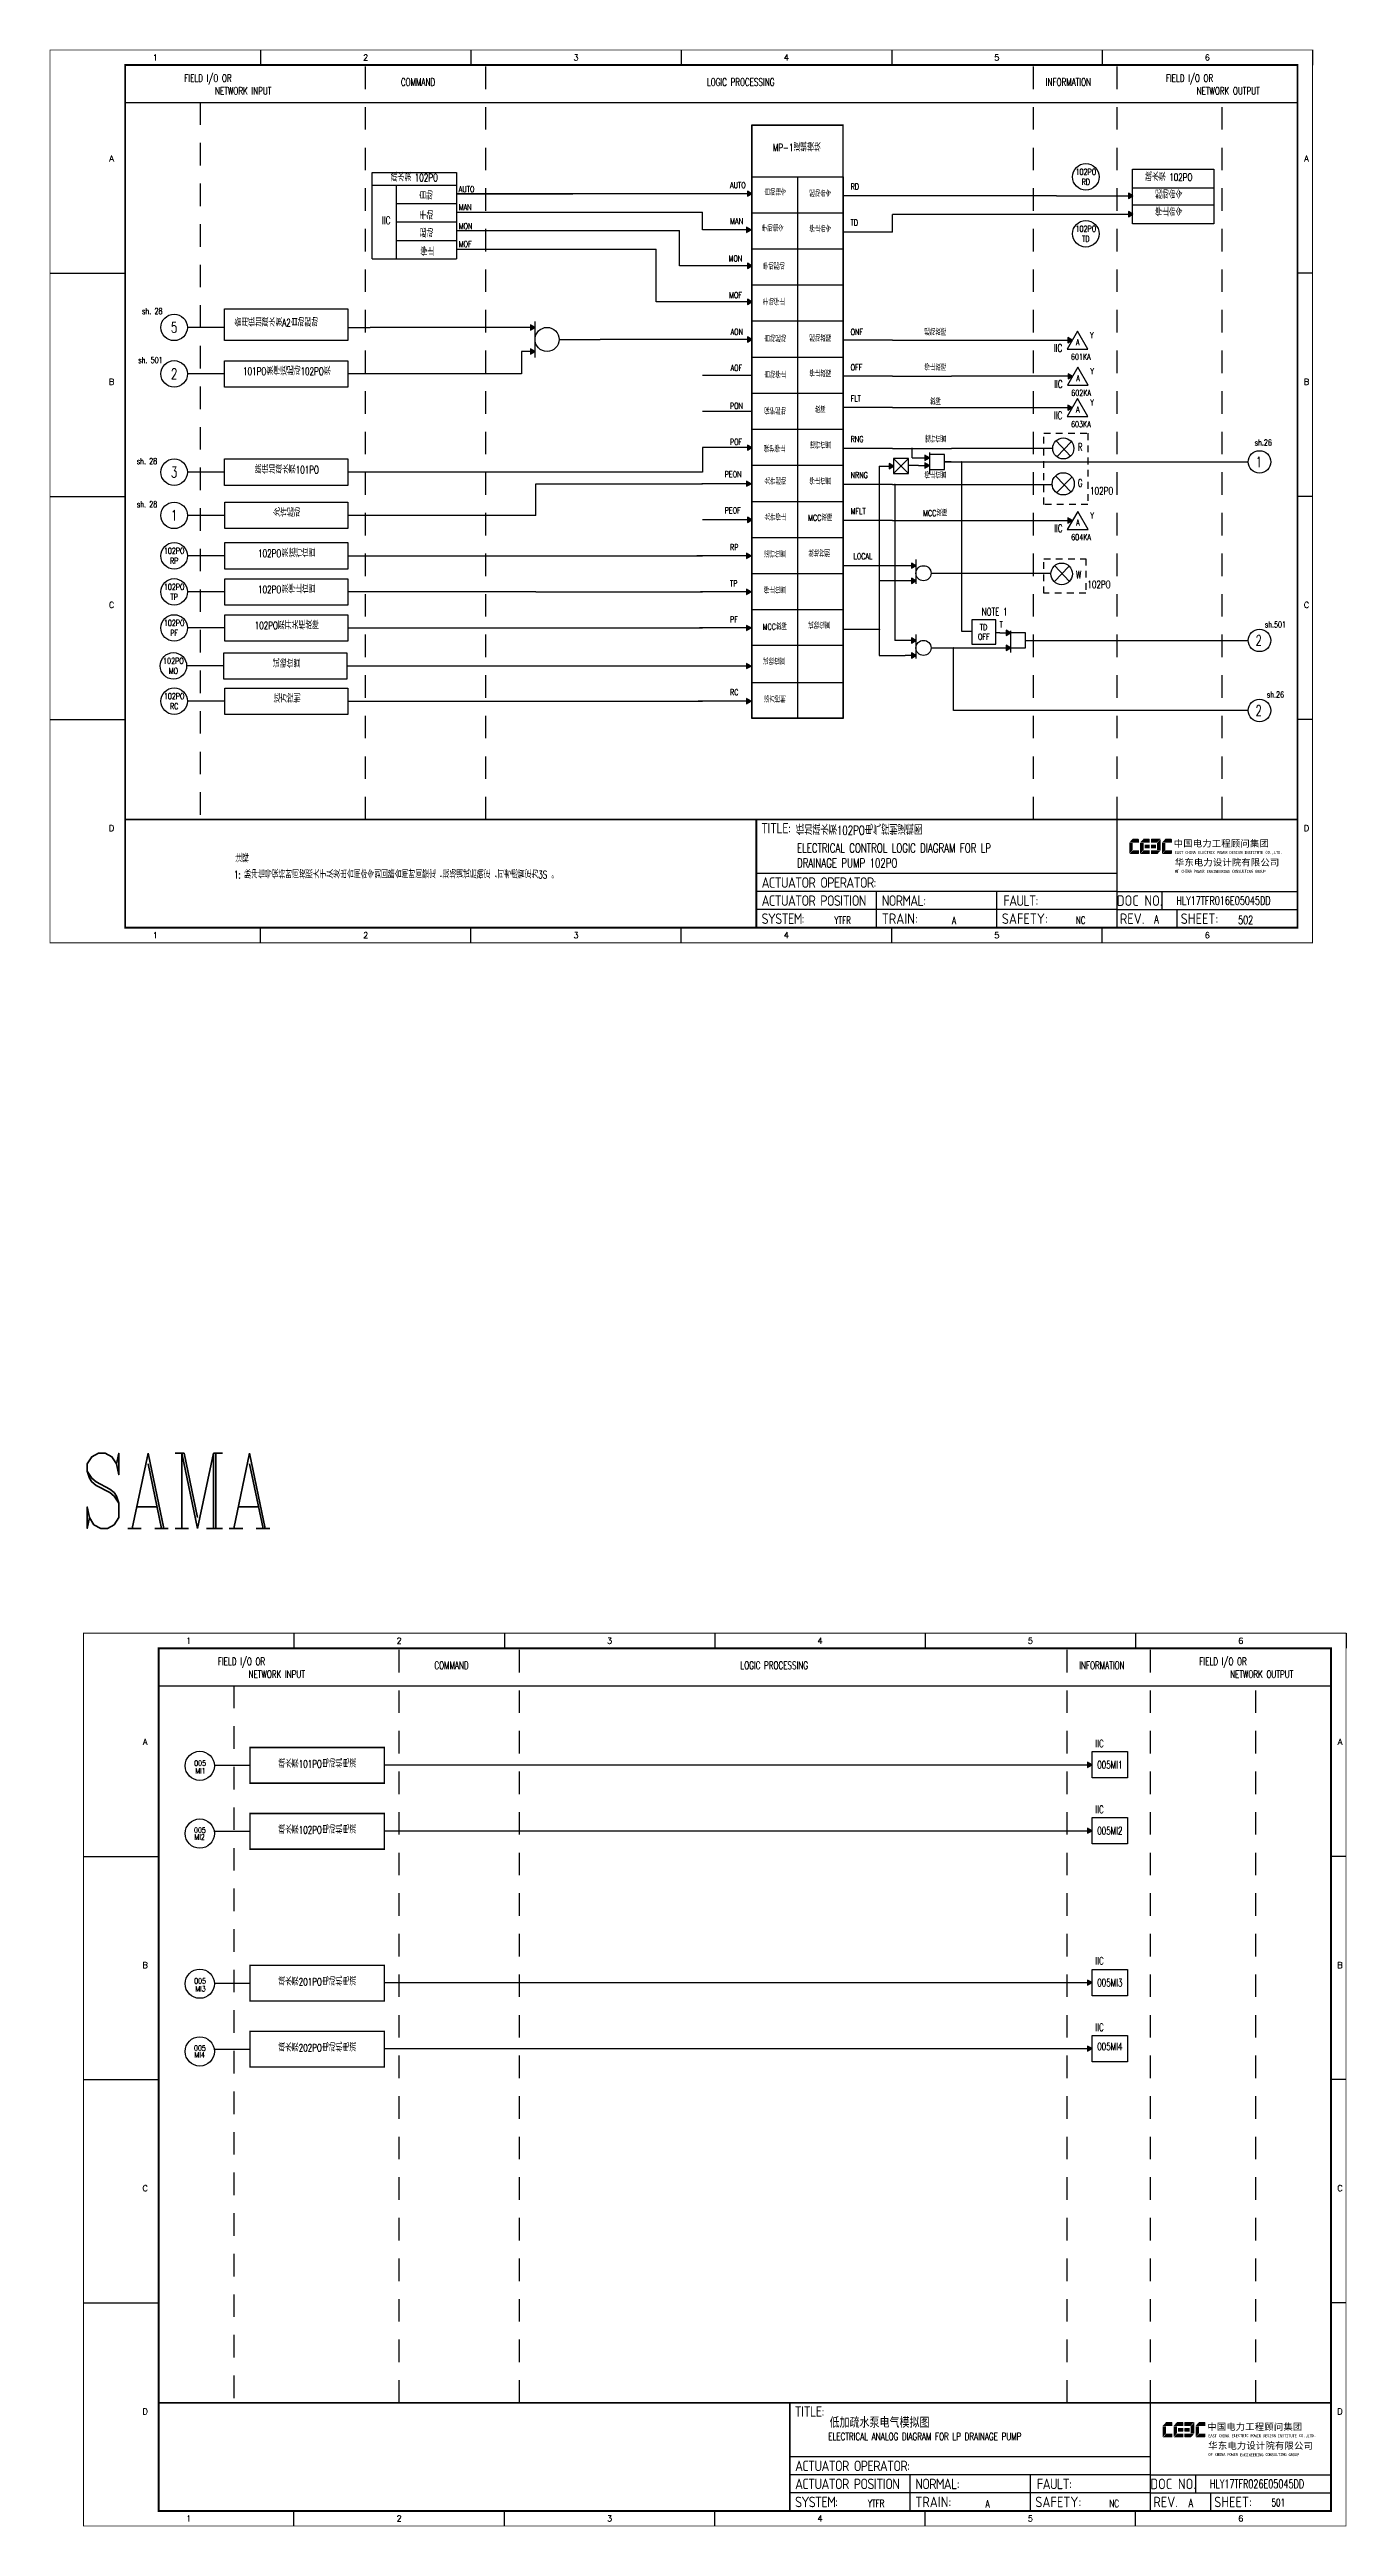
# Model space of a CAD drawing. Header units: millimetres. Extents: x 5560 to 16471, y 4607 to 8234.
# Drawn here: x 15515 to 15946, y 6641 to 7465 of the extents above; entities that cross this region are included whole.
import ezdxf
from ezdxf.enums import TextEntityAlignment as Align

# ---------------------------------------------------------------- set-up
doc = ezdxf.new("R2010")
doc.units = ezdxf.units.MM
doc.linetypes.add('JIS_02_0.7', pattern=[1.35, 0.75, -0.6])
for name, color, linetype in [('BLOCK', 7, 'Continuous'), ('BORDER', 1, 'Continuous'), ('INSTRUMENT', 4, 'Continuous'), ('MLINE', 6, 'Continuous'), ('TITLE', 1, 'Continuous'), ('TK', 7, 'Continuous'), ('图框_外框线', 7, 'Continuous'), ('图框_标题栏文字', 6, 'Continuous')]:
    doc.layers.add(name, color=color, linetype=linetype)
doc.styles.add('DANIEL', font='COMPLEX', dxfattribs={"width": 0.7, "bigfont": 'GVFS'})
doc.styles.add('ecepdi', font='simhei.ttf', dxfattribs={"width": 0.9})
doc.styles.get("Standard").update_dxf_attribs({"font": 'romans.shx', "width": 0.7, "bigfont": '@0hztxta.shx'})
doc.styles.add('工程字', font='gbenor.shx', dxfattribs={"bigfont": 'gbcbig.shx'})

# ---------------------------------------------------------------- blocks, each defined once
blk = doc.blocks.new('huo')
at = {"layer": 'BORDER'}
for points in [[(-72.15, 909.27), (-73.65, 910.13), (-73.65, 908.4)], [(-72.15, 904.27), (-73.65, 905.13), (-73.65, 903.4)]]:
    blk.add_hatch(color=256, dxfattribs=at).paths.add_polyline_path(points)
for p, q in [((-72.15, 909.27), (-75.75, 909.27)), ((-72.15, 911.28), (-72.15, 903.28)), ((-67.15, 906.77), (-65.15, 906.77)), ((-72.15, 904.27), (-75.75, 904.27))]:
    blk.add_line(p, q, dxfattribs=at)
for points in [[(-72.15, 909.27), (-73.65, 910.13), (-73.65, 908.4)], [(-72.15, 904.27), (-73.65, 905.13), (-73.65, 903.4)]]:
    blk.add_lwpolyline(points, close=True, dxfattribs=at)
blk.add_circle((-69.65, 906.77), 2.5, dxfattribs=at)
blk = doc.blocks.new('A$C1E0003F3')
h = blk.add_hatch(color=152)
edge = h.paths.add_edge_path()
edge.add_ellipse((5.15, 4.41), major_axis=(0, 0.211), ratio=0.769231, start_angle=-90, end_angle=0)
edge.add_line((5.15, 4.62), (3.22, 4.62))
edge.add_line((3.22, 4.62), (2.09, 3.35))
edge.add_line((2.09, 3.35), (5.32, 3.35))
edge.add_line((5.32, 3.35), (5.32, 4.41))
h.paths.add_polyline_path([(3.22, 3.23), (2.09, 3.23), (2.09, -0.36), (3.22, 0.91)])
edge = h.paths.add_edge_path()
edge.add_line((5.32, 0.81), (3.27, 0.81))
edge.add_line((3.27, 0.81), (2.13, -0.46))
edge.add_line((2.13, -0.46), (5.15, -0.46))
edge.add_ellipse((5.15, -0.25), major_axis=(0, 0.211), ratio=0.769231, start_angle=180, end_angle=270)
edge.add_line((5.32, -0.25), (5.32, 0.81))
h = blk.add_hatch(color=152)
edge = h.paths.add_edge_path()
edge.add_ellipse((8.78, 4.41), major_axis=(0, 0.211), ratio=0.769231, start_angle=-90, end_angle=0)
edge.add_line((8.78, 4.62), (6.84, 4.62))
edge.add_line((6.84, 4.62), (5.71, 3.35))
edge.add_line((5.71, 3.35), (8.94, 3.35))
edge.add_line((8.94, 3.35), (8.94, 4.41))
h.paths.add_polyline_path([(6.84, 3.23), (5.71, 3.23), (5.71, -0.36), (6.84, 0.91)])
edge = h.paths.add_edge_path()
edge.add_ellipse((8.78, 2.49), major_axis=(0, 0.211), ratio=0.769231, start_angle=-90, end_angle=0)
edge.add_line((8.78, 2.7), (7.22, 2.7))
edge.add_line((7.22, 2.7), (7.22, 1.44))
edge.add_line((7.22, 1.44), (8.78, 1.44))
edge.add_ellipse((8.78, 1.65), major_axis=(0, 0.211), ratio=0.769231, start_angle=180, end_angle=270)
edge.add_line((8.94, 1.65), (8.94, 2.49))
edge = h.paths.add_edge_path()
edge.add_line((8.94, 0.81), (6.89, 0.81))
edge.add_line((6.89, 0.81), (5.75, -0.46))
edge.add_line((5.75, -0.46), (8.78, -0.46))
edge.add_ellipse((8.78, -0.25), major_axis=(0, 0.211), ratio=0.769231, start_angle=180, end_angle=270)
edge.add_line((8.94, -0.25), (8.94, 0.81))
h = blk.add_hatch(color=1)
edge = h.paths.add_edge_path()
edge.add_line((12.48, 4.62), (9.46, 4.62))
edge.add_ellipse((9.46, 4.41), major_axis=(0, 0.211), ratio=0.769231, start_angle=0, end_angle=90)
edge.add_line((9.3, 4.41), (9.3, 3.35))
edge.add_line((9.3, 3.35), (11.35, 3.35))
edge.add_line((11.35, 3.35), (12.48, 4.62))
h.paths.add_polyline_path([(12.57, 4.56), (11.38, 3.23), (11.38, 0.93), (12.57, 0.93)])
edge = h.paths.add_edge_path()
edge.add_line((11.03, 2.7), (9.46, 2.7))
edge.add_ellipse((9.46, 2.49), major_axis=(0, 0.211), ratio=0.769231, start_angle=0, end_angle=90)
edge.add_line((9.3, 2.49), (9.3, 1.65))
edge.add_ellipse((9.46, 1.65), major_axis=(0, 0.211), ratio=0.769231, start_angle=90, end_angle=180)
edge.add_line((9.46, 1.44), (11.03, 1.44))
edge.add_line((11.03, 1.44), (11.03, 2.7))
h = blk.add_hatch(color=1)
edge = h.paths.add_edge_path()
edge.add_line((12.58, 0.79), (9.3, 0.79))
edge.add_line((9.3, 0.79), (9.3, -0.27))
edge.add_ellipse((9.46, -0.27), major_axis=(0, 0.211), ratio=0.769231, start_angle=90, end_angle=180)
edge.add_line((9.46, -0.48), (11.43, -0.48))
edge.add_line((11.43, -0.48), (12.58, 0.79))
h = blk.add_hatch(color=152)
edge = h.paths.add_edge_path()
edge.add_ellipse((16.11, 4.41), major_axis=(0, 0.211), ratio=0.769231, start_angle=-90, end_angle=0)
edge.add_line((16.11, 4.62), (14.14, 4.62))
edge.add_line((14.14, 4.62), (13, 3.35))
edge.add_line((13, 3.35), (16.27, 3.35))
edge.add_line((16.27, 3.35), (16.27, 4.41))
h.paths.add_polyline_path([(14.14, 3.23), (13, 3.23), (13, -0.36), (14.14, 0.91)])
edge = h.paths.add_edge_path()
edge.add_line((16.27, 0.81), (14.18, 0.81))
edge.add_line((14.18, 0.81), (13.04, -0.46))
edge.add_line((13.04, -0.46), (16.03, -0.46))
edge.add_ellipse((16.03, -0.15), major_axis=(0, 0.316), ratio=0.769231, start_angle=180, end_angle=270)
edge.add_line((16.27, -0.15), (16.27, 0.81))
at = {"layer": 'TITLE', "color": 7, "style": 'ecepdi'}
for s, p in [('中', (16.92, 1.94)), ('国', (20.09, 2)), ('电', (23.25, 1.99)), ('力', (26.39, 1.96)), ('工', (29.53, 1.95)), ('程', (32.71, 1.98)), ('顾', (35.9, 1.98)), ('问', (39.09, 1.94)), ('集', (42.26, 1.98)), ('团', (45.42, 2.01)), ('华', (17.24, -4.31)), ('东', (20.45, -4.29)), ('电', (23.62, -4.35)), ('力', (26.75, -4.32)), ('设', (29.92, -4.3)), ('计', (33.05, -4.31)), ('院', (36.26, -4.29)), ('有', (39.41, -4.29)), ('限', (42.57, -4.32)), ('公', (45.78, -4.38)), ('司', (48.91, -4.35))]:
    blk.add_text(s, height=2.2, dxfattribs=at).set_placement(p)
at = {"layer": 'TITLE', "color": 7, "style": 'ecepdi', "width": 0.975}
for s, p in [('E', (17.58, 0.02)), ('A', (18.29, 0.03)), ('S', (19, 0.03)), ('T', (19.7, 0.03)), ('C', (21.1, 0.09)), ('H', (21.77, 0.09)), ('I', (22.46, 0.09)), ('N', (23.17, 0.1)), ('A', (23.86, 0.1)), ('E', (25.35, 0.09)), ('L', (26.05, 0.11)), ('E', (26.76, 0.1)), ('C', (27.46, 0.12)), ('T', (28.18, 0.11)), ('R', (28.87, 0.1)), ('I', (29.57, 0.11)), ('C', (30.28, 0.1)), ('P', (31.64, 0.09)), ('O', (32.32, 0.08)), ('W', (33.03, 0.08)), ('E', (33.72, 0.08)), ('R', (34.42, 0.09)), ('D', (35.81, 0.1)), ('E', (36.52, 0.1)), ('S', (37.2, 0.1)), ('I', (37.91, 0.09)), ('G', (38.68, 0.11)), ('N', (39.38, 0.09)), ('I', (40.72, 0.07)), ('N', (41.43, 0.08)), ('S', (42.14, 0.08)), ('T', (42.83, 0.08)), ('I', (43.52, 0.09)), ('T', (44.22, 0.07)), ('U', (44.93, 0.07)), ('T', (45.63, 0.08)), ('E', (46.34, 0.09)), ('C', (47.76, 0.11)), ('O', (48.48, 0.1)), ('L', (50.56, 0.1)), ('T', (51.27, 0.1)), ('D', (51.96, 0.1)), ('O', (17.67, -6.18)), ('OF', (18.01, -6.2)), ('F', (18.37, -6.2)), ('C', (19.8, -6.19)), ('H', (20.47, -6.19)), ('I', (21.15, -6.19)), ('N', (21.87, -6.18)), ('A', (22.56, -6.18)), ('P', (23.98, -6.2)), ('O', (24.66, -6.21)), ('W', (25.36, -6.21)), ('E', (26.06, -6.21)), ('R', (26.75, -6.2)), ('E', (28.19, -6.24)), ('N', (28.91, -6.27)), ('G', (29.62, -6.26)), ('I', (30.32, -6.27)), ('N', (31.02, -6.27)), ('E', (31.7, -6.28)), ('E', (32.41, -6.27)), ('R', (33.1, -6.24)), ('I', (33.81, -6.24)), ('N', (34.51, -6.26)), ('G', (35.2, -6.24)), ('C', (36.61, -6.19)), ('O', (37.3, -6.21)), ('N', (38, -6.2)), ('S', (38.71, -6.21)), ('U', (39.41, -6.18)), ('L', (40.11, -6.18)), ('T', (40.81, -6.19)), ('I', (41.51, -6.21)), ('N', (42.2, -6.21)), ('G', (42.91, -6.17)), ('G', (44.29, -6.2)), ('R', (45, -6.21)), ('O', (45.69, -6.22)), ('U', (46.39, -6.2)), ('P', (47.1, -6.23)), ('.', (49.23, 0.1)), (',', (49.87, 0.1)), ('.', (52.72, 0.11))]:
    blk.add_text(s, height=1, dxfattribs=at).set_placement(p, align=Align.MIDDLE_CENTER)
blk = doc.blocks.new('1')
for p, q in [((70, 297), (70, 292)), ((140, 297), (140, 292)), ((210, 297), (210, 292)), ((280, 297), (280, 292)), ((350, 297), (350, 292)), ((420, 297), (420, 292)), ((0, 222.75), (25, 222.75)), ((420, 222.75), (415, 222.75)), ((0, 148.5), (25, 148.5)), ((420, 148.5), (415, 148.5)), ((0, 74.25), (25, 74.25)), ((420, 74.25), (415, 74.25)), ((70, 0), (70, 5)), ((140, 0), (140, 5)), ((210, 0), (210, 5)), ((280, 0), (280, 5)), ((350, 0), (350, 5))]:
    blk.add_line(p, q)
at = {"layer": '图框_外框线'}
for p, q in [((355, 5), (355, 41)), ((355, 23), (235, 23)), ((355, 17), (235, 17)), ((275, 11), (275, 17)), ((315, 11), (315, 17)), ((355, 17), (415, 17)), ((370, 11), (370, 17)), ((355, 11), (235, 11)), ((355, 11), (235, 11)), ((275, 5), (275, 11)), ((315, 5), (315, 11)), ((355, 11), (415, 11)), ((375, 5), (375, 11))]:
    blk.add_line(p, q, dxfattribs=at)
for points, const_width in [([(0, 0), (420, 0), (420, 297), (0, 297)], 0.3), ([(25, 5), (415, 5), (415, 292), (25, 292)], 0.6)]:
    blk.add_lwpolyline(points, close=True, dxfattribs=dict(at, const_width=const_width))
at = {"layer": '图框_外框线', "const_width": 0.6}
blk.add_lwpolyline([(235, 41), (25, 41)], dxfattribs=at)
at = {"layer": '图框_外框线'}
blk.add_lwpolyline([(415, 41, 0.6, 0.6, 0), (235, 41, 0.6, 0.6, 0), (235, 5, 0, 0, 0)], format="xyseb", dxfattribs=at)
blk.add_blockref('A$C1E0003F3', (356.94, 29.95))
at = {"layer": 'TK', "color": 3}
for s, p in [('1', (35, 294.5)), ('2', (105, 294.5)), ('3', (175, 294.5)), ('4', (245, 294.5)), ('5', (315, 294.5)), ('6', (385, 294.5)), ('1', (35, 2.5)), ('2', (105, 2.5)), ('3', (175, 2.5)), ('4', (245, 2.5)), ('5', (315, 2.5)), ('6', (385, 2.5))]:
    blk.add_text(s, height=2, dxfattribs=at).set_placement(p, align=Align.MIDDLE)
for s, p in [('A', (20.5, 259.88)), ('A', (418, 259.88)), ('B', (20.5, 185.62)), ('B', (418, 185.62)), ('C', (20.5, 111.38)), ('C', (418, 111.38)), ('D', (20.5, 37.12)), ('D', (418, 37.12))]:
    blk.add_text(s, height=2, dxfattribs=at).set_placement(p, align=Align.CENTER)
at = {"layer": '图框_标题栏文字', "char_height": 3.5, "style": '工程字'}
for s, insert, width, attachment_point in [('{\\T0.9; TITLE:}', (234.86, 38.09), 14.2249, 4), ('{\\T0.9; ACTUATOR OPERATOR:}', (235, 20), 40, 4), ('{\\T0.9; ACTUATOR POSITION}', (235, 14), 45, 4), ('{\\T0.9; SYSTEM:}', (235, 8), 17.9526, 4), ('{\\T0.9; }TRAIN: ', (275, 8), 17.6638, 4), ('{\\T0.9; NORMAL:}', (275, 14), 18.2557, 4), ('SAFETY:', (324.3, 8), 22.3993, 5), ('{\\T0.9; FAULT:}', (315.44, 14), 15, 4), ('DOC NO.', (362.5, 14), 15, 5), ('REV.', (360, 8), 10, 5), ('SHEET:', (382.42, 8), 20, 5)]:
    blk.add_mtext(s, dxfattribs=dict(at, insert=insert, width=width, attachment_point=attachment_point))

msp = doc.modelspace()

# ---------------------------------------------------------------- hatches: boundary and pattern name
for points in [[(15748.49, 7416.98), (15746.99, 7417.85), (15746.99, 7416.12)], [(15875.2, 7416.29), (15873.7, 7417.16), (15873.7, 7415.43)], [(15875.2, 7410.16), (15873.7, 7411.03), (15873.7, 7409.3)], [(15748.22, 7404.98), (15746.72, 7405.85), (15746.72, 7404.12)], [(15748.49, 7392.98), (15746.99, 7393.85), (15746.99, 7392.12)], [(15748.49, 7380.98), (15746.99, 7381.85), (15746.99, 7380.12)], [(15676.31, 7372.51), (15674.81, 7373.38), (15674.81, 7371.64)], [(15748.49, 7368.51), (15746.99, 7369.38), (15746.99, 7367.64)], [(15855.02, 7368.24), (15853.52, 7369.1), (15853.52, 7367.37)], [(15676.31, 7364.51), (15674.81, 7365.38), (15674.81, 7363.64)], [(15855.14, 7356.24), (15853.64, 7357.1), (15853.64, 7355.37)], [(15855.06, 7345.82), (15853.56, 7346.68), (15853.56, 7344.95)], [(15748.49, 7332.51), (15746.99, 7333.38), (15746.99, 7331.64)], [(15748.22, 7320.51), (15746.72, 7321.38), (15746.72, 7319.64)], [(15748.49, 7308.51), (15746.99, 7309.38), (15746.99, 7307.64)], [(15855.12, 7308.24), (15853.62, 7309.1), (15853.62, 7307.37)], [(15748.22, 7296.51), (15746.72, 7297.38), (15746.72, 7295.64)], [(15748.22, 7284.51), (15746.72, 7285.38), (15746.72, 7283.64)], [(15748.22, 7272.51), (15746.72, 7273.38), (15746.72, 7271.64)], [(15748.22, 7259.86), (15746.72, 7260.73), (15746.72, 7259)], [(15748.22, 7248.16), (15746.72, 7249.02), (15746.72, 7247.29)], [(15861.62, 6894.32), (15860.12, 6895.19), (15860.12, 6893.46)], [(15861.62, 6872.37), (15860.12, 6873.24), (15860.12, 6871.51)], [(15861.62, 6821.84), (15860.12, 6822.7), (15860.12, 6820.97)], [(15861.62, 6799.89), (15860.12, 6800.75), (15860.12, 6799.02)]]:
    msp.add_hatch(color=256).paths.add_polyline_path(points)
h = msp.add_hatch(color=256)
h.paths.add_polyline_path([(15801.44, 7332.26), (15801.72, 7332.26), (15801.72, 7332.26), (15802.02, 7332.26, 0.926538)])
h.paths.add_polyline_path([(15802.02, 7332.24, 0.019012), (15802.02, 7332.26), (15801.72, 7332.26), (15801.72, 7331.95, 0.419038)])
h.paths.add_polyline_path([(15801.72, 7332.26), (15801.44, 7332.26, 0.019106), (15801.44, 7332.24, 0.409405), (15801.72, 7331.95)])
h = msp.add_hatch(color=256)
h.paths.add_polyline_path([(15817.92, 7327.78), (15818.2, 7327.78), (15818.2, 7327.78), (15818.5, 7327.78, 0.926538)])
h.paths.add_polyline_path([(15818.5, 7327.75, 0.019012), (15818.5, 7327.78), (15818.2, 7327.78), (15818.2, 7327.46, 0.419038)])
h.paths.add_polyline_path([(15818.2, 7327.78), (15817.92, 7327.78, 0.019106), (15817.92, 7327.75, 0.409405), (15818.2, 7327.46)])
h = msp.add_hatch(color=256)
h.paths.add_polyline_path([(15795.68, 7320.26), (15795.97, 7320.26), (15795.97, 7320.26), (15796.26, 7320.26, 0.926538)])
h.paths.add_polyline_path([(15796.26, 7320.24, 0.019012), (15796.26, 7320.26), (15795.97, 7320.26), (15795.97, 7319.95, 0.419038)])
h.paths.add_polyline_path([(15795.97, 7320.26), (15795.68, 7320.26, 0.019106), (15795.68, 7320.24, 0.409405), (15795.97, 7319.95)])
h = msp.add_hatch(color=256)
h.paths.add_polyline_path([(15790.57, 7288.25), (15790.86, 7288.25), (15790.86, 7288.25), (15791.16, 7288.25, 0.926538)])
h.paths.add_polyline_path([(15791.16, 7288.22, 0.019012), (15791.16, 7288.25), (15790.86, 7288.25), (15790.86, 7287.93, 0.419038)])
h.paths.add_polyline_path([(15790.86, 7288.25), (15790.57, 7288.25, 0.019106), (15790.57, 7288.22, 0.409405), (15790.86, 7287.93)])
h = msp.add_hatch(color=256)
h.paths.add_polyline_path([(15790.57, 7272.13), (15790.86, 7272.13), (15790.86, 7272.13), (15791.16, 7272.13, 0.926538)])
h.paths.add_polyline_path([(15791.16, 7272.1, 0.019012), (15791.16, 7272.13), (15790.86, 7272.13), (15790.86, 7271.81, 0.419038)])
h.paths.add_polyline_path([(15790.86, 7272.13), (15790.57, 7272.13, 0.019106), (15790.57, 7272.1, 0.409405), (15790.86, 7271.81)])
h = msp.add_hatch(color=256)
h.paths.add_polyline_path([(15815.27, 7265.9), (15815.55, 7265.9), (15815.55, 7265.9), (15815.85, 7265.9, 0.926538)])
h.paths.add_polyline_path([(15815.85, 7265.88, 0.019012), (15815.85, 7265.9), (15815.55, 7265.9), (15815.55, 7265.59, 0.419038)])
h.paths.add_polyline_path([(15815.55, 7265.9), (15815.27, 7265.9, 0.019106), (15815.26, 7265.88, 0.409405), (15815.55, 7265.59)])
at = {"layer": 'BORDER'}
for color, points in [(40, [(15795.6, 7326.38), (15794.1, 7327.24), (15794.1, 7325.51)]), (256, [(15807.5, 7329.12), (15806, 7329.98), (15806, 7328.25)]), (256, [(15807.5, 7326.55), (15806, 7327.42), (15806, 7325.69)]), (40, [(15834.53, 7270.88), (15833.03, 7271.75), (15833.03, 7270.01)]), (40, [(15834.53, 7265.88), (15833.03, 7266.75), (15833.03, 7265.01)])]:
    msp.add_hatch(color=color, dxfattribs=at).paths.add_polyline_path(points)

# ---------------------------------------------------------------- linework, layer by layer
for p, q in [((15748.49, 7422.64), (15748.49, 7439.81)), ((15748.49, 7439.81), (15778.77, 7439.81)), ((15778.77, 7422.64), (15778.77, 7439.81)), ((15622.19, 7419.86), (15650.14, 7419.86)), ((15630.17, 7419.57), (15630.17, 7395.3)), ((15650.14, 7416.98), (15688.88, 7416.98)), ((15748.49, 7416.98), (15650.14, 7416.98)), ((15748.49, 7416.98), (15732.04, 7416.98)), ((15748.49, 7422.64), (15778.77, 7422.64)), ((15763.63, 7422.64), (15763.63, 7242.52)), ((15630.17, 7413.72), (15650.14, 7413.72)), ((15630.17, 7413.72), (15650.14, 7413.72)), ((15650.14, 7410.84), (15732.04, 7410.84)), ((15732.04, 7404.98), (15732.04, 7410.84)), ((15748.49, 7410.64), (15778.77, 7410.64)), ((15795.22, 7404.24), (15795.22, 7410.11)), ((15849.85, 7410.11), (15795.22, 7410.11)), ((15849.85, 7416.24), (15800.22, 7416.24)), ((15849.85, 7416.24), (15875.1, 7416.24)), ((15875.1, 7410.11), (15849.85, 7410.11)), ((15630.17, 7407.58), (15650.14, 7407.58)), ((15630.17, 7407.58), (15650.14, 7407.58)), ((15630.17, 7401.44), (15650.14, 7401.44)), ((15630.17, 7401.44), (15650.14, 7401.44)), ((15650.14, 7404.7), (15724.42, 7404.7)), ((15724.42, 7392.98), (15724.42, 7404.7)), ((15748.49, 7404.98), (15732.04, 7404.98)), ((15622.19, 7395.3), (15650.14, 7395.3)), ((15650.14, 7398.56), (15716.65, 7398.56)), ((15716.65, 7380.98), (15716.65, 7398.56)), ((15748.49, 7392.98), (15724.42, 7392.98)), ((15748.49, 7398.64), (15778.77, 7398.64)), ((15748.49, 7386.64), (15778.77, 7386.64)), ((15748.49, 7380.98), (15716.65, 7380.98)), ((15613.99, 7372.51), (15621.47, 7372.51)), ((15673.31, 7372.51), (15621.47, 7372.51)), ((15676.31, 7372.51), (15673.31, 7372.51)), ((15676.31, 7362.51), (15676.31, 7374.51)), ((15684.31, 7368.51), (15697.94, 7368.51)), ((15748.49, 7368.51), (15697.94, 7368.51)), ((15748.49, 7368.51), (15744.43, 7368.51)), ((15748.49, 7374.64), (15778.77, 7374.64)), ((15793.38, 7368.24), (15778.77, 7368.24)), ((15795.22, 7368.24), (15814.87, 7368.24)), ((15814.87, 7368.24), (15855.02, 7368.24)), ((15676.31, 7364.51), (15671.87, 7364.51)), ((15748.49, 7362.64), (15778.77, 7362.64)), ((15748.49, 7356.51), (15732.04, 7356.51)), ((15748.49, 7350.64), (15778.77, 7350.64)), ((15793.38, 7356.24), (15778.77, 7356.24)), ((15795.22, 7356.24), (15814.87, 7356.24)), ((15855.14, 7356.24), (15814.87, 7356.24)), ((15748.49, 7344.51), (15732.04, 7344.51)), ((15793.38, 7345.82), (15778.77, 7345.82)), ((15793.38, 7345.82), (15778.77, 7345.82)), ((15795.22, 7345.82), (15814.87, 7345.82)), ((15814.87, 7345.82), (15855.06, 7345.82)), ((15748.49, 7338.64), (15778.77, 7338.64)), ((15849.68, 7334.76), (15854.47, 7329.66)), ((15854.69, 7334.45), (15849.86, 7329.44)), ((15748.49, 7332.51), (15732.04, 7332.51)), ((15732.04, 7332.51), (15732.04, 7324.34)), ((15748.49, 7326.64), (15778.77, 7326.64)), ((15790.85, 7326.38), (15790.85, 7267.59)), ((15795.22, 7332.24), (15814.87, 7332.24)), ((15801.73, 7329.12), (15801.73, 7332.24)), ((15814.8, 7327.75), (15812.5, 7327.75)), ((15812.5, 7327.75), (15913.59, 7327.75)), ((15848.56, 7332.24), (15814.87, 7332.24)), ((15818.21, 7327.75), (15818.21, 7271.46)), ((15732.04, 7324.34), (15613.99, 7324.34)), ((15676.61, 7320.51), (15732.04, 7320.51)), ((15676.61, 7309.98), (15676.61, 7320.51)), ((15748.49, 7320.51), (15731.83, 7320.51)), ((15795.22, 7320.24), (15814.87, 7320.24)), ((15795.97, 7320.24), (15795.97, 7268.38)), ((15814.87, 7320.24), (15848.33, 7320.24)), ((15849.74, 7322.93), (15854.53, 7317.83)), ((15854.75, 7322.62), (15849.92, 7317.61)), ((15676.61, 7309.98), (15614, 7309.98)), ((15748.49, 7314.64), (15778.77, 7314.64)), ((15748.49, 7308.51), (15732.04, 7308.51)), ((15748.49, 7302.64), (15778.77, 7302.64)), ((15795.22, 7308.24), (15814.87, 7308.24)), ((15814.87, 7308.24), (15855.12, 7308.24)), ((15614, 7296.51), (15676.61, 7296.51)), ((15676.61, 7296.51), (15732.04, 7296.51)), ((15748.49, 7296.51), (15730.11, 7296.51)), ((15793.38, 7293.22), (15778.77, 7293.22)), ((15853.95, 7293), (15849.12, 7288)), ((15849.28, 7293.2), (15854.06, 7288.11)), ((15748.49, 7290.64), (15778.77, 7290.64)), ((15799.45, 7288.22), (15790.85, 7288.22)), ((15810.05, 7290.72), (15847.93, 7290.72)), ((15676.61, 7284.51), (15614, 7284.51)), ((15676.61, 7284.51), (15732.04, 7284.51)), ((15748.49, 7284.51), (15731.41, 7284.51)), ((15748.49, 7278.64), (15778.77, 7278.64)), ((15614, 7272.51), (15676.61, 7272.51)), ((15676.61, 7272.51), (15732.04, 7272.51)), ((15748.49, 7272.51), (15731.06, 7272.51)), ((15778.78, 7272.1), (15790.85, 7272.1)), ((15799.45, 7268.38), (15795.97, 7268.38)), ((15818.21, 7271.46), (15821.64, 7271.46)), ((15839.53, 7268.38), (15913.59, 7268.38)), ((15613.75, 7259.9), (15748.49, 7259.9)), ((15748.49, 7266.76), (15778.77, 7266.76)), ((15790.85, 7267.59), (15790.85, 7263.38)), ((15790.85, 7263.38), (15799.45, 7263.38)), ((15810.05, 7265.88), (15833.03, 7265.88)), ((15815.56, 7245.06), (15815.56, 7265.88)), ((15748.49, 7254.4), (15778.77, 7254.4)), ((15614, 7248.16), (15676.61, 7248.16)), ((15676.61, 7248.16), (15732.04, 7248.16)), ((15748.49, 7248.16), (15730.59, 7248.16)), ((15581.47, 6900.08), (15626.16, 6900.08)), ((15569.64, 6894.14), (15581.47, 6894.14)), ((15626.14, 6894.32), (15861.62, 6894.32)), ((15626.16, 6888.2), (15581.47, 6888.2)), ((15581.47, 6878.13), (15626.16, 6878.13)), ((15569.58, 6872.19), (15581.47, 6872.19)), ((15626.16, 6866.25), (15581.47, 6866.25)), ((15626.16, 6872.38), (15861.62, 6872.38)), ((15581.47, 6827.59), (15626.16, 6827.59)), ((15569.64, 6821.65), (15581.47, 6821.65)), ((15626.16, 6815.72), (15581.47, 6815.72)), ((15626.14, 6821.84), (15861.62, 6821.84)), ((15569.58, 6799.7), (15581.47, 6799.7)), ((15581.47, 6805.64), (15626.16, 6805.64)), ((15626.16, 6799.9), (15861.62, 6799.9)), ((15626.16, 6793.76), (15581.47, 6793.76))]:
    msp.add_line(p, q)
at = {"color": 0}
for p, q in [((15800.22, 7416.24), (15778.77, 7416.24)), ((15795.22, 7404.24), (15778.77, 7404.24)), ((15573.06, 7372.51), (15560.67, 7372.51)), ((15795.22, 7368.24), (15778.77, 7368.24)), ((15671.87, 7364.51), (15671.87, 7357.04)), ((15573.06, 7357.04), (15560.67, 7357.04)), ((15671.87, 7357.04), (15613.99, 7357.04)), ((15795.22, 7356.24), (15778.77, 7356.24)), ((15795.22, 7345.82), (15778.77, 7345.82)), ((15795.22, 7345.82), (15778.77, 7345.82)), ((15795.22, 7332.24), (15778.77, 7332.24)), ((15795.22, 7332.24), (15778.77, 7332.24)), ((15801.73, 7329.12), (15807.12, 7329.12)), ((15573.06, 7324.34), (15560.67, 7324.34)), ((15795.22, 7320.24), (15778.77, 7320.24)), ((15795.22, 7320.24), (15778.77, 7320.24)), ((15573.07, 7309.98), (15560.68, 7309.98)), ((15795.22, 7308.24), (15778.77, 7308.24)), ((15795.22, 7308.24), (15778.77, 7308.24)), ((15795.22, 7308.24), (15814.87, 7308.24)), ((15573.07, 7296.51), (15560.68, 7296.51)), ((15795.22, 7293.22), (15778.77, 7293.22)), ((15799.45, 7293.22), (15778.77, 7293.22)), ((15573.07, 7284.51), (15560.68, 7284.51)), ((15573.07, 7272.51), (15560.68, 7272.51)), ((15572.82, 7259.9), (15560.43, 7259.9)), ((15573.07, 7248.16), (15560.68, 7248.16)), ((15913.59, 7245.06), (15815.56, 7245.06))]:
    msp.add_line(p, q, dxfattribs=at)
at = {"color": 40}
for p, q in [((15803.91, 7326.55), (15800.6, 7326.55)), ((15830.94, 7270.88), (15829.64, 7270.88))]:
    msp.add_line(p, q, dxfattribs=at)
for points, const_width in [([(15748.49, 7439.81), (15778.77, 7439.81), (15778.77, 7242.52), (15748.49, 7242.52), (15748.49, 7439.81)], 0.5), ([(15748.49, 7439.81), (15778.77, 7439.81), (15778.77, 7242.52), (15748.49, 7242.52), (15748.49, 7439.81)], 0.2), ([(15581.47, 6900.08), (15626.16, 6900.08), (15626.16, 6888.2), (15581.47, 6888.2), (15581.47, 6900.08)], 0.5), ([(15581.47, 6878.13), (15626.16, 6878.13), (15626.16, 6866.25), (15581.47, 6866.25), (15581.47, 6878.13)], 0.5), ([(15581.47, 6827.59), (15626.16, 6827.59), (15626.16, 6815.72), (15581.47, 6815.72), (15581.47, 6827.59)], 0.5), ([(15581.47, 6805.64), (15626.16, 6805.64), (15626.16, 6793.76), (15581.47, 6793.76), (15581.47, 6805.64)], 0.5)]:
    msp.add_lwpolyline(points, dxfattribs=dict(const_width=const_width))
for points in [[(15875.1, 7425.13), (15902.13, 7425.13), (15902.13, 7406.98), (15875.1, 7406.98)], [(15748.49, 7416.98), (15746.99, 7417.85), (15746.99, 7416.12)], [(15748.49, 7422.64), (15778.77, 7422.64), (15778.77, 7242.52), (15748.49, 7242.52)], [(15875.2, 7416.29), (15873.7, 7417.16), (15873.7, 7415.43)], [(15875.1, 7418.99), (15902.13, 7418.99), (15902.13, 7413.13), (15875.1, 7413.13)], [(15875.2, 7410.16), (15873.7, 7411.03), (15873.7, 7409.3)], [(15748.22, 7404.98), (15746.72, 7405.85), (15746.72, 7404.12)], [(15748.49, 7392.98), (15746.99, 7393.85), (15746.99, 7392.12)], [(15573.06, 7378.65), (15613.99, 7378.65), (15613.99, 7368.12), (15573.06, 7368.12)], [(15748.49, 7380.98), (15746.99, 7381.85), (15746.99, 7380.12)], [(15676.31, 7372.51), (15674.81, 7373.38), (15674.81, 7371.64)], [(15748.49, 7368.51), (15746.99, 7369.38), (15746.99, 7367.64)], [(15855.02, 7368.24), (15853.52, 7369.1), (15853.52, 7367.37)], [(15573.06, 7361.42), (15613.99, 7361.42), (15613.99, 7352.65), (15573.06, 7352.65)], [(15676.31, 7364.51), (15674.81, 7365.38), (15674.81, 7363.64)], [(15855.14, 7356.24), (15853.64, 7357.1), (15853.64, 7355.37)], [(15855.06, 7345.82), (15853.56, 7346.68), (15853.56, 7344.95)], [(15573.06, 7328.73), (15613.99, 7328.73), (15613.99, 7319.96), (15573.06, 7319.96)], [(15748.49, 7332.51), (15746.99, 7333.38), (15746.99, 7331.64)], [(15748.22, 7320.51), (15746.72, 7321.38), (15746.72, 7319.64)], [(15573.07, 7314.37), (15614, 7314.37), (15614, 7305.6), (15573.07, 7305.6)], [(15748.49, 7308.51), (15746.99, 7309.38), (15746.99, 7307.64)], [(15855.12, 7308.24), (15853.62, 7309.1), (15853.62, 7307.37)], [(15573.07, 7300.9), (15614, 7300.9), (15614, 7292.12), (15573.07, 7292.12)], [(15748.22, 7296.51), (15746.72, 7297.38), (15746.72, 7295.64)], [(15573.07, 7288.9), (15614, 7288.9), (15614, 7280.12), (15573.07, 7280.12)], [(15748.22, 7284.51), (15746.72, 7285.38), (15746.72, 7283.64)], [(15573.07, 7276.9), (15614, 7276.9), (15614, 7268.12), (15573.07, 7268.12)], [(15748.22, 7272.51), (15746.72, 7273.38), (15746.72, 7271.64)], [(15572.82, 7264.29), (15613.75, 7264.29), (15613.75, 7255.51), (15572.82, 7255.51)], [(15748.22, 7259.86), (15746.72, 7260.73), (15746.72, 7259)], [(15573.07, 7252.54), (15614, 7252.54), (15614, 7243.77), (15573.07, 7243.77)], [(15748.22, 7248.16), (15746.72, 7249.02), (15746.72, 7247.29)], [(15861.62, 6898.7), (15873.45, 6898.7), (15873.45, 6889.94), (15861.62, 6889.94)], [(15861.62, 6894.32), (15860.12, 6895.19), (15860.12, 6893.46)], [(15861.62, 6872.37), (15860.12, 6873.24), (15860.12, 6871.51)], [(15861.62, 6876.76), (15873.45, 6876.76), (15873.45, 6868.01), (15861.62, 6868.01)], [(15861.62, 6826.21), (15873.45, 6826.21), (15873.45, 6817.46), (15861.62, 6817.46)], [(15861.62, 6821.84), (15860.12, 6822.7), (15860.12, 6820.97)], [(15861.62, 6799.89), (15860.12, 6800.75), (15860.12, 6799.02)], [(15861.62, 6804.28), (15873.45, 6804.28), (15873.45, 6795.52), (15861.62, 6795.52)]]:
    msp.add_lwpolyline(points, close=True)
for points in [[(15622.19, 7424.05), (15650.14, 7424.05), (15650.14, 7419.86)], [(15622.19, 7395.3), (15622.19, 7424.05)], [(15650.14, 7419.86), (15650.14, 7413.72)], [(15650.14, 7413.72), (15650.14, 7407.58)], [(15650.14, 7407.58), (15650.14, 7401.44)], [(15650.14, 7401.44), (15650.14, 7395.3)]]:
    msp.add_lwpolyline(points)
at = {"color": 1}
for points in [[(15860.22, 7365.24), (15856.76, 7371.24), (15853.29, 7365.24)], [(15860.34, 7353.24), (15856.87, 7359.24), (15853.41, 7353.24)], [(15860.26, 7342.82), (15856.8, 7348.82), (15853.33, 7342.82)], [(15860.32, 7305.24), (15856.85, 7311.24), (15853.39, 7305.24)]]:
    msp.add_lwpolyline(points, close=True, dxfattribs=at)
at = {"linetype": 'JIS_02_0.7', "ltscale": 3}
for points in [[(15845.53, 7337.29), (15860.26, 7337.29), (15860.26, 7313.64), (15845.53, 7313.64)], [(15845.53, 7295.56), (15859.56, 7295.56), (15859.56, 7284.05), (15845.53, 7284.05)]]:
    msp.add_lwpolyline(points, close=True, dxfattribs=at)
at = {"color": 40}
msp.add_lwpolyline([(15821.64, 7267.18), (15829.64, 7267.18), (15829.64, 7275.18), (15821.64, 7275.18)], close=True, dxfattribs=at)
for centre, radius in [((15859.55, 7422.59), 4.41), ((15859.55, 7403.66), 4.41), ((15556.25, 7372.51), 4.41), ((15680.31, 7368.51), 4), ((15556.26, 7357.04), 4.41), ((15852.06, 7332.24), 3.51), ((15556.25, 7324.34), 4.41), ((15917.33, 7327.75), 3.74), ((15852.03, 7320.46), 3.69), ((15556.26, 7309.98), 4.41), ((15556.26, 7296.51), 4.41), ((15851.52, 7290.51), 3.59), ((15556.26, 7284.51), 4.41), ((15556.26, 7272.51), 4.41), ((15917.33, 7268.38), 3.74), ((15556.01, 7259.9), 4.41), ((15556.26, 7248.16), 4.41), ((15917.33, 7245.06), 3.74), ((15564.79, 6893.97), 4.86), ((15564.79, 6871.42), 4.86), ((15564.79, 6821.48), 4.86), ((15564.79, 6798.94), 4.86)]:
    msp.add_circle(centre, radius)
at = {"layer": 'BORDER', "color": 40}
for p, q in [((15790.85, 7326.38), (15795.6, 7326.38)), ((15795.6, 7328.88), (15800.6, 7323.88)), ((15800.6, 7328.88), (15795.6, 7323.88)), ((15830.94, 7270.88), (15834.53, 7270.88)), ((15834.53, 7271.57), (15834.53, 7264.38))]:
    msp.add_line(p, q, dxfattribs=at)
at = {"layer": 'BORDER'}
for p, q in [((15803.91, 7329.12), (15807.5, 7329.12)), ((15803.91, 7326.55), (15807.5, 7326.55)), ((15807.5, 7330.94), (15807.5, 7323.75))]:
    msp.add_line(p, q, dxfattribs=at)
at = {"layer": 'BORDER', "color": 40}
for points in [[(15795.6, 7326.38), (15794.1, 7327.24), (15794.1, 7325.51)], [(15800.6, 7328.88), (15795.6, 7328.88), (15795.6, 7323.88), (15800.6, 7323.88)], [(15834.53, 7270.88), (15833.03, 7271.75), (15833.03, 7270.01)], [(15839.53, 7270.88), (15834.53, 7270.88), (15834.53, 7265.88), (15839.53, 7265.88)], [(15834.53, 7265.88), (15833.03, 7266.75), (15833.03, 7265.01)]]:
    msp.add_lwpolyline(points, close=True, dxfattribs=at)
at = {"layer": 'BORDER'}
for points in [[(15807.5, 7329.12), (15806, 7329.98), (15806, 7328.25)], [(15807.5, 7326.55), (15806, 7327.42), (15806, 7325.69)], [(15812.5, 7330.25), (15807.5, 7330.25), (15807.5, 7325.25), (15812.5, 7325.25)]]:
    msp.add_lwpolyline(points, close=True, dxfattribs=at)
at = {"layer": 'MLINE', "linetype": 'JIS_02_0.7', "ltscale": 10}
for p, q in [((15619.96, 7208.8), (15619.96, 7459.8)), ((15659.96, 7208.8), (15659.96, 7459.8)), ((15842.19, 7208.8), (15842.19, 7459.8)), ((15869.96, 7208.8), (15869.96, 7459.8)), ((15564.96, 7447.36), (15564.96, 7208.8)), ((15904.96, 7208.8), (15904.96, 7447.36)), ((15631.11, 6682.06), (15631.11, 6933.06)), ((15671.11, 6682.06), (15671.11, 6933.06)), ((15853.34, 6682.06), (15853.34, 6933.06)), ((15881.11, 6682.06), (15881.11, 6933.06)), ((15576.11, 6920.62), (15576.11, 6682.06)), ((15916.11, 6682.06), (15916.11, 6920.62))]:
    msp.add_line(p, q, dxfattribs=at)
at = {"layer": 'MLINE'}
for p, q in [((15539.96, 7447.36), (15929.96, 7447.36)), ((15551.11, 6920.62), (15941.11, 6920.62))]:
    msp.add_line(p, q, dxfattribs=at)

# ---------------------------------------------------------------- block references
for p in [(15514.96, 7167.8), (15526.11, 6641.06)]:
    msp.add_blockref('1', p)
at = {"color": 40}
for p in [(15875.2, 6383.96), (15875.2, 6359.11)]:
    msp.add_blockref('huo', p, dxfattribs=at)

# ---------------------------------------------------------------- texts
at = {"color": 1, "width": 0.7}
for p in [(15856.84, 7366.61), (15856.96, 7354.61), (15856.88, 7344.19), (15856.94, 7306.61)]:
    msp.add_text('A', height=2, dxfattribs=at).set_placement(p, align=Align.CENTER)
at = {"color": 40, "width": 0.7}
msp.add_text('NOTE 1', height=2.5, dxfattribs=at).set_placement((15824.89, 7276.66))
at = {"width": 0.7}
for s, p in [('注释', (15576.61, 7194.55)), ('1: 脉冲信号保持时间按照大于从发出合闸命令到回路合闸时间整定，现场调试后确定，可考虑暂定为3S。', (15576.13, 7189.2))]:
    msp.add_text(s, height=2.5, dxfattribs=at).set_placement(p)
for s, insert, char_height, width, attachment_point in [('{\\W0.7;MP-1逻辑模块}', (15755.44, 7433.59), 2.5, 73.0067, 1), ('疏水泵 102PO', (15636.16, 7423.6), 2.5, 29.7792, 2), ('自动  ', (15640.04, 7417.52), 2.5, 19.3818, 2), ('{\\W0.7;AUTO}', (15650.95, 7419.49), 2, 5.9344, 1), ('{\\W0.7;AUTO}', (15741.19, 7420.83), 2, 73.0067, 1), ('{\\W0.7;自动指令}', (15752.61, 7418.41), 2, 73.0067, 1), ('疏水泵 102PO', (15887.15, 7423.74), 2.5, 29.7792, 2), ('起动命令 ', (15887.15, 7417.84), 2.5, 28.7463, 2), ('IIC', (15625.43, 7409.38), 2.5, 4.3602, 1), ('手动  ', (15640.26, 7410.89), 2.5, 19.3818, 2), ('{\\W0.7;MAN}', (15650.95, 7413.54), 2, 5.9344, 1), ('{\\W0.8;MAN}', (15741.19, 7408.83), 2, 73.0067, 1), ('停止命令 ', (15887.15, 7412), 2.5, 30.0157, 2), ('起动 ', (15640.19, 7404.96), 2.5, 19.3818, 2), ('{\\W0.7;MON}', (15650.95, 7407.21), 2, 5.9344, 1), ('{\\W0.7;MOF}', (15650.95, 7401.25), 2, 5.9344, 1), ('{\\W0.7;手动指令}', (15751.72, 7406.41), 2, 73.0067, 1), ('停止 ', (15640.45, 7398.79), 2.5, 19.3818, 2), ('备用低加疏水泵A2自动起动', (15576.28, 7375.32), 2.5, 57.1272, 1), ('Y', (15860.97, 7370.93), 2, 73.0067, 1), ('IIC', (15848.93, 7366.91), 2.5, 2.4135, 1), ('601KA', (15854.58, 7363.72), 2, 73.0067, 1), ('Y', (15861.09, 7358.93), 2, 73.0067, 1), ('IIC', (15849.04, 7354.91), 2.5, 2.4135, 1), ('602KA', (15854.7, 7351.72), 2, 73.0067, 1), ('IIC', (15848.97, 7344.49), 2.5, 2.4135, 1), ('Y', (15861.01, 7348.51), 2, 73.0067, 1), ('603KA', (15854.62, 7341.3), 2, 73.0067, 1), ('跳低加疏水泵101PO', (15593.73, 7326.41), 2.5, 50.9636, 2), ('R', (15856.87, 7333.95), 2.5, 2.4135, 1), ('G', (15856.87, 7322), 2.5, 2.4135, 1), ('102PO', (15860.98, 7319.38), 2.5, 8.6532, 1), ('允许起动 ', (15593.74, 7312.05), 2.5, 50.9636, 2), ('Y', (15861.07, 7310.93), 2, 73.0067, 1), ('IIC', (15849.03, 7306.91), 2.5, 2.4135, 1), ('604KA', (15854.68, 7303.72), 2, 73.0067, 1), ('102PO泵运行位置', (15593.74, 7298.58), 2.5, 50.9636, 2), ('{\\W0.7;就地控制}', (15767.23, 7298.18), 2, 73.0067, 1), ('{\\W0.7;LOCAL}', (15782.25, 7297.35), 2, 73.0067, 1), ('102PO泵停止位置', (15593.74, 7286.58), 2.5, 50.9636, 2), ('W', (15856.29, 7291.52), 2.5, 2.4135, 1), ('102PO', (15860.07, 7288.25), 2.5, 8.6532, 1), ('102PO泵开关柜故障', (15593.74, 7274.58), 2.5, 50.9636, 2), ('{\\C256;试验位置}', (15593.64, 7261.78), 2.5, 50.9636, 2), ('远方控制', (15593.74, 7250.22), 2.5, 50.9636, 2), ('低加疏水泵102PO电气控制逻辑图', (15763.09, 7206.7), 3, 97.8218, 1), ('ELECTRICAL CONTROL LOGIC DIAGRAM FOR LP DRAINAGE PUMP 102PO', (15763.47, 7200.8), 3, 73.0067, 1), ('YTFR', (15775.92, 7176.54), 2.5, 73.0067, 1), ('A', (15815.04, 7176.43), 2.5, 73.0067, 1), ('NC', (15856.22, 7176.56), 2.5, 73.0067, 1), ('A', (15882.34, 7177.01), 2.8, 8.5983, 1), ('IIC', (15862.74, 6902.63), 2.5, 2.4135, 1), ('疏水泵102PO电动机电流 ', (15603.82, 6873.89), 2.5, 44.4523, 2), ('IIC', (15862.74, 6880.71), 2.5, 2.4135, 1), ('IIC', (15862.74, 6830.36), 2.5, 2.4135, 1), ('IIC', (15862.74, 6808.24), 2.5, 2.4135, 1), ('疏水泵202PO电动机电流 ', (15603.82, 6801.41), 2.5, 44.4523, 2), ('ELECTRICAL ANALOG DIAGRAM FOR LP DRAINAGE PUMP', (15773.84, 6672.11), 2.5, 99.7785, 1), ('A', (15893.71, 6650.09), 2.8, 8.5983, 1), ('YTFR', (15787.07, 6649.8), 2.5, 73.0067, 1), ('A', (15826.19, 6649.68), 2.5, 73.0067, 1), ('NC', (15867.37, 6649.82), 2.5, 73.0067, 1)]:
    msp.add_mtext(s, dxfattribs=dict(insert=insert, char_height=char_height, width=width, attachment_point=attachment_point))
at = {"color": 0}
for s, insert, char_height, width, attachment_point in [('102PO\\PRD', (15859.55, 7422.59), 2, 3.6872, 5), ('{\\W0.7;起动命令}', (15771.2, 7417.94), 2, 7.9782, 2), ('RD', (15781.3, 7420.36), 2, 8.7491, 1), ('TD', (15781.3, 7408.36), 2, 9.2175, 1), ('{\\W0.7;停止命令}', (15771.2, 7406.18), 2, 9.215, 2), ('102PO\\PTD', (15859.55, 7403.66), 2, 3.6872, 5), ('MON', (15740.71, 7396.44), 2, 7.2752, 1), ('{\\W0.7;\\C256;手动起动}', (15755.7, 7393.73), 2, 7.5737, 2), ('MOF', (15740.9, 7384.27), 2, 7.1108, 1), ('sh. 28', (15548.98, 7378.95), 2, 10.3074, 2), ('{\\W0.7;\\C256;手动\\C0;停止}', (15755.76, 7381.85), 2, 8.4078, 2), ('5', (15556.25, 7372.51), 3.5, 3.6872, 5), ('AON', (15741.36, 7372.03), 2, 7.2788, 1), ('{\\W0.7;自动起动}', (15756.22, 7369.61), 2, 9.6097, 2), ('{\\W0.7;起动故障}', (15771.2, 7369.81), 2, 7.7319, 2), ('{\\C256;ONF}', (15781.3, 7371.99), 2, 9.696, 1), ('{\\W0.7;起动故障}', (15809.47, 7371.87), 2, 7.7319, 2), ('{\\W0.7;2}', (15556.25, 7357.04), 3.5, 3.6872, 5), ('{\\C256;101PO}泵停运起动{\\C256;102PO}泵', (15593.76, 7359.15), 2.5, 41.3345, 2), ('AOF', (15741.36, 7360.03), 2, 7.0308, 1), ('{\\C256;OFF}', (15781.3, 7360.24), 2, 9.696, 1), ('{\\W0.7;停止故障}', (15809.47, 7360.12), 2, 7.7319, 2), ('{\\W0.7;自动停止}', (15756.22, 7357.61), 2, 8.9344, 2), ('{\\W0.7;停止故障}', (15771.2, 7358.06), 2, 7.7319, 2), ('PON', (15741.14, 7347.4), 2, 7.1956, 1), ('{\\W0.7;保护起动}', (15756.16, 7345.52), 2, 8.1421, 2), ('{\\W0.7;故障}', (15771.2, 7346.06), 2, 10.0882, 2), ('FLT', (15781.3, 7349.82), 2, 9.8709, 1), ('{\\W0.7;故障}', (15809.49, 7348.8), 2, 10.0882, 2), ('POF', (15741.14, 7335.4), 2, 7.3577, 1), ('{\\W0.7;运行位置}', (15771.2, 7334.18), 2, 8.0622, 2), ('RNG', (15781.3, 7336.36), 2, 9.05, 1), ('{\\W0.7;运行位置}', (15809.47, 7336.24), 2, 8.0622, 2), ('sh.26', (15918.58, 7335.21), 2, 10.3074, 2), ('sh. 28', (15543.82, 7329.02), 2, 10.3074, 1), ('3', (15556.25, 7324.34), 3.5, 3.6872, 5), ('{\\W0.7;保护停止}', (15756, 7332.98), 2, 8.7115, 2), ('1', (15917.14, 7327.75), 3.5, 3.6872, 5), ('PEON', (15739.4, 7324.64), 2, 9.2745, 1), ('{\\W0.7;允许起动}', (15756.27, 7322.22), 2, 7.8151, 2), ('{\\W0.7;\\C256;停止位置}', (15771.2, 7322.18), 2, 8.9935, 2), ('NRNG', (15781.3, 7324.36), 2, 10.9233, 1), ('{\\W0.7;\\C256;停止位置}', (15809.47, 7324.24), 2, 8.9935, 2), ('sh. 28', (15543.84, 7314.66), 2, 10.3074, 1), ('1', (15556.26, 7309.98), 3.5, 3.6872, 5), ('PEOF', (15739.4, 7312.64), 2, 9.355, 1), ('{\\W0.7;允许停止}', (15756.27, 7310.22), 2, 9.7673, 2), ('{\\W0.7;MCC故障}', (15771.2, 7310.18), 2, 10.0882, 2), ('MFLT', (15781.3, 7312.36), 2, 10.9948, 1), ('{\\W0.7;MCC故障}', (15809.45, 7311.73), 2, 10.0882, 2), ('102PO\\PRP', (15556.26, 7296.51), 2, 3.6872, 5), ('RP', (15741.19, 7300.36), 2, 7.1908, 1), ('{\\W0.7;\\C256;运行位置}', (15756.06, 7297.94), 2, 9.3081, 2), ('102PO\\PTP', (15556.26, 7284.51), 2, 3.6872, 5), ('TP', (15741.19, 7288.36), 2, 7.1083, 1), ('{\\W0.7;\\C256;停止位置}', (15756.06, 7285.94), 2, 9.43, 2), ('PF', (15741.19, 7276.36), 2, 5.4465, 1), ('102PO\\PPF', (15556.26, 7272.51), 2, 3.6872, 5), ('{\\W0.7;\\C256;MCC故障}', (15756.06, 7273.94), 2, 9.6401, 2), ('{\\C256;试验位置}', (15770.84, 7274.21), 2, 9.6401, 2), ('2', (15917.07, 7268.38), 3.5, 3.6872, 5), ('\\Psh.501', (15922.63, 7278), 2, 10.3074, 2), ('102PO\\PMO', (15556.01, 7259.9), 2, 3.6872, 5), ('{\\C256;试验位置}', (15755.78, 7262.22), 2, 9.6401, 2), ('RC', (15741.19, 7252.12), 2, 5.4465, 1), ('102PO\\PRC', (15556.26, 7248.16), 2, 3.6872, 5), ('{\\W0.7;\\C256;远方控制}', (15756.06, 7249.7), 2, 9.6401, 2), ('2', (15917.07, 7245.06), 3.5, 3.6872, 5), ('\\Psh.26', (15922.63, 7254.68), 2, 10.3074, 2)]:
    msp.add_mtext(s, dxfattribs=dict(at, insert=insert, char_height=char_height, width=width, attachment_point=attachment_point))
at = {"color": 1, "insert": (15548.37, 7362.64), "char_height": 2, "width": 10.3074, "attachment_point": 2}
msp.add_mtext('{\\C0;sh. 501}', dxfattribs=at)
at = {"color": 7, "width": 6.7033}
for s, insert, char_height, attachment_point in [('005', (15564.9, 6895.76), 1.8, 2), ('MI1', (15565.04, 6893.19), 1.8, 2), ('{\\W0.7;005MI1}', (15867.54, 6894.32), 2.5, 5), ('005', (15564.82, 6873.44), 1.8, 2), ('{\\W0.7;005MI2}', (15867.54, 6872.38), 2.5, 5), ('MI2', (15564.73, 6871.18), 1.8, 2), ('005', (15564.9, 6823.28), 1.8, 2), ('005MI3', (15867.54, 6821.84), 2.5, 5), ('MI3', (15565.04, 6820.71), 1.8, 2), ('005', (15564.82, 6800.96), 1.8, 2), ('MI4', (15564.73, 6798.7), 1.8, 2), ('005MI4', (15867.54, 6800.59), 2.5, 5)]:
    msp.add_mtext(s, dxfattribs=dict(at, insert=insert, char_height=char_height, attachment_point=attachment_point))
at = {"color": 2, "char_height": 2.5, "width": 45.2238, "attachment_point": 2}
for s, insert in [('{\\C256;疏水泵101PO电动机电流 }', (15603.82, 6895.84)), ('{\\C256;疏水泵201PO电动机电流 }', (15603.82, 6823.36))]:
    msp.add_mtext(s, dxfattribs=dict(at, insert=insert))
at = {"insert": (15774.3, 6677.26), "char_height": 3.5, "width": 99.3246, "attachment_point": 1, "style": '工程字'}
msp.add_mtext('低加疏水泵电气模拟图', dxfattribs=at)
at = {"width": 0.7}
for tag, p, s, height in [('HLY17TFR016E05045DD', (15889.69, 7180.43), '', 2.8), ('502', (15910.2, 7173.98), '1', 2.8), ('HLY17TFR026E05045DD', (15900.84, 6653.68), '', 2.8), ('501', (15921.33, 6647.6), '1', 2.5)]:
    msp.add_attdef(tag, p, s, height=height, dxfattribs=at)
at = {"layer": 'BLOCK', "color": 40, "style": 'DANIEL', "width": 0.8}
for s, p in [('OFF', (15825.62, 7269.59)), ('TD', (15825.51, 7272.78)), ('T', (15831.38, 7273.69))]:
    msp.add_text(s, height=2, dxfattribs=at).set_placement(p, align=Align.MIDDLE)
at = {"layer": 'INSTRUMENT', "style": 'DANIEL', "width": 0.7}
msp.add_text('SAMA', height=25, dxfattribs=at).set_placement((15556.95, 6985.46), align=Align.MIDDLE)
at = {"layer": 'MLINE', "char_height": 2.5, "width": 31.8959, "attachment_point": 1}
for s, insert in [('FIELD I/O OR', (15559.63, 7456.69)), ('NETWORK INPUT', (15569.87, 7452.44)), ('COMMAND', (15631.69, 7455.38)), ('LOGIC PROCESSING', (15733.48, 7455.38)), ('INFORMATION', (15846.21, 7455.38)), ('FIELD I/O OR', (15886.17, 7456.69)), ('NETWORK OUTPUT', (15896.41, 7452.44)), ('FIELD I/O OR', (15570.78, 6929.95)), ('FIELD I/O OR', (15897.32, 6929.95)), ('NETWORK INPUT', (15581.02, 6925.7)), ('COMMAND', (15642.84, 6928.64)), ('LOGIC PROCESSING', (15744.63, 6928.64)), ('INFORMATION', (15857.36, 6928.64)), ('NETWORK OUTPUT', (15907.56, 6925.7))]:
    msp.add_mtext(s, dxfattribs=dict(at, insert=insert))

doc.saveas('drawing.dxf')
